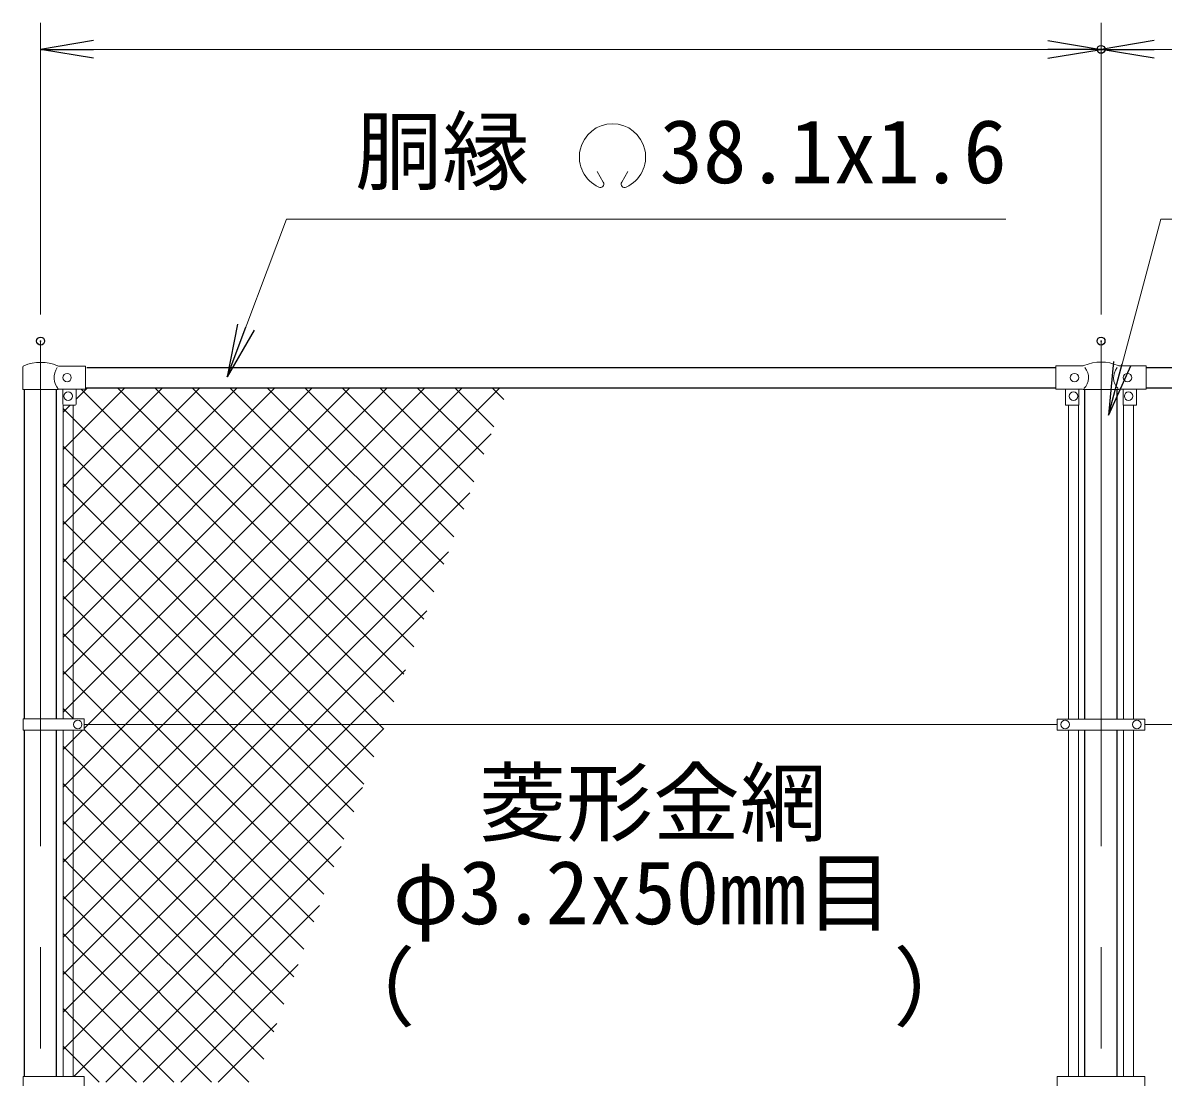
# Model space of a CAD drawing. Units: millimetres, scale not verified. Extents: x -10499 to 10501, y -7424 to 7426.
# Drawn here: x -7777 to -5626, y 3008 to 4996 of the extents above; entities that cross this region are included whole.
import ezdxf
from ezdxf.enums import TextEntityAlignment as Align

# ---------------------------------------------------------------- set-up
doc = ezdxf.new("R2010")
doc.units = ezdxf.units.MM
doc.header["$LTSCALE"] = 30
doc.header["$PDMODE"] = 32
doc.header["$PDSIZE"] = 15
doc.linetypes.add('USER1', pattern=[50.8, 31.75, -6.35, 6.35, -6.35])
for name, color, linetype, lineweight in [('0-1_D-STR1', 1, 'Continuous', 25), ('0-4_D-BMK', 2, 'USER1', 13), ('0-5_D-STR3', 3, 'Continuous', 13), ('0-6_D-STR-DIM', 7, 'Continuous', 13), ('0-C_D-STR-TXT', 7, 'Continuous', 13), ('0-D_D-STR2', 7, 'Continuous', 13)]:
    doc.layers.add(name, color=color, linetype=linetype, lineweight=lineweight)
doc.layers.add('0-7_0', color=7, linetype='Continuous')
doc.layers.add('0-8_Defpoints', color=8, linetype='Continuous')
doc.styles.add('ＭＳ ゴシック', font='')
doc.styles.get('ＭＳ ゴシック').set_extended_font_data('MS Gothic')

# ---------------------------------------------------------------- blocks, each defined once
blk = doc.blocks.new('_Open')
at = {"layer": '0-7_0'}
blk.add_line((-30, 5), (0, 0), dxfattribs=at)
blk.add_lwpolyline([(-30, -5), (0, 0), (-30, 0)], dxfattribs=at)

msp = doc.modelspace()

# ---------------------------------------------------------------- linework, layer by layer
at = {"layer": '0-1_D-STR1'}
for p, q in [((-7655.67, 4345.57), (-5828.17, 4345.57)), ((-5658.17, 4345.57), (-4743.17, 4345.57)), ((-7773.42, 3683.07), (-7773.42, 4304.37)), ((-7712.92, 3683.07), (-7712.92, 4304.37)), ((-7658.17, 4307.47), (-5828.17, 4307.47)), ((-5773.42, 3682.87), (-5773.42, 4304.07)), ((-5712.92, 3682.87), (-5712.92, 4304.07)), ((-5658.17, 4307.47), (-4743.17, 4307.47)), ((-7773.42, 3009.07), (-7773.42, 3662.07)), ((-7712.92, 3009.07), (-7712.92, 3662.07)), ((-5773.42, 3008.87), (-5773.42, 3662.27)), ((-5712.92, 3008.87), (-5712.92, 3662.27))]:
    msp.add_line(p, q, dxfattribs=at)
at = {"layer": '0-4_D-BMK'}
for p, q in [((-7743.17, 4395.57), (-7743.17, -4394.43)), ((-5743.17, 4395.57), (-5743.17, 3008.87))]:
    msp.add_line(p, q, dxfattribs=at)
at = {"layer": '0-5_D-STR3'}
for p, q in [((-7776.67, 4304.37), (-7776.67, 4346.45)), ((-7708.2, 4348.27), (-7658.17, 4348.27)), ((-7658.17, 4304.87), (-7658.17, 4348.27)), ((-5828.17, 4348.57), (-5778.95, 4348.57)), ((-5828.17, 4304.57), (-5828.17, 4348.57)), ((-5707.4, 4348.57), (-5658.17, 4348.57)), ((-5658.17, 4304.57), (-5658.17, 4348.57)), ((-7776.67, 4304.37), (-7709.67, 4304.37)), ((-7709.67, 4304.37), (-7708.17, 4304.87)), ((-7708.17, 4304.87), (-7658.17, 4304.87)), ((-7701.17, 4276.87), (-7701.17, 4304.87)), ((-7676.17, 4276.87), (-7676.17, 4304.87)), ((-5828.17, 4304.57), (-5777.97, 4304.57)), ((-5810.17, 4304.57), (-5810.17, 4275.57)), ((-5785.17, 4304.57), (-5785.17, 4275.57)), ((-5776.97, 4304.07), (-5777.97, 4304.57)), ((-5776.97, 4304.07), (-5709.37, 4304.07)), ((-5709.37, 4304.07), (-5708.37, 4304.57)), ((-5708.37, 4304.57), (-5658.17, 4304.57)), ((-5701.17, 4304.57), (-5701.17, 4275.57)), ((-5676.17, 4304.57), (-5676.17, 4275.57)), ((-7700.67, 3683.07), (-7700.67, 4275.54)), ((-7699.17, 4274.87), (-7678.17, 4274.87)), ((-7681.67, 3683.07), (-7681.67, 4274.87)), ((-5786.17, 4274.57), (-5809.17, 4274.57)), ((-5804.67, 4274.57), (-5804.67, 3682.87)), ((-5785.67, 4274.7), (-5785.67, 3682.87)), ((-5700.67, 4274.7), (-5700.67, 3682.87)), ((-5700.17, 4274.57), (-5677.17, 4274.57)), ((-5681.67, 4274.57), (-5681.67, 3682.87)), ((-7775.97, 3683.07), (-7775.97, 3662.07)), ((-7775.97, 3683.07), (-7661.17, 3683.07)), ((-7661.17, 3683.07), (-7661.17, 3662.07)), ((-5825.67, 3682.87), (-5660.67, 3682.87)), ((-5825.67, 3682.87), (-5825.67, 3662.27)), ((-5660.67, 3682.87), (-5660.67, 3662.27)), ((-7775.97, 3662.07), (-7661.17, 3662.07)), ((-7700.67, 3009.07), (-7700.67, 3662.07)), ((-7681.67, 3009.07), (-7681.67, 3662.07)), ((-5825.67, 3672.57), (-7661.17, 3672.57)), ((-5825.67, 3662.27), (-5660.67, 3662.27)), ((-5804.67, 3662.27), (-5804.67, 3008.87)), ((-5785.67, 3662.27), (-5785.67, 3008.87)), ((-5700.67, 3662.27), (-5700.67, 3008.87)), ((-5681.67, 3662.27), (-5681.67, 3008.87)), ((-4743.17, 3672.57), (-5660.67, 3672.57)), ((-7775.97, 3009.07), (-7775.97, 2988.07)), ((-7775.97, 3009.07), (-7661.17, 3009.07)), ((-7661.17, 3009.07), (-7661.17, 2988.07)), ((-5825.67, 3008.87), (-5660.67, 3008.87)), ((-5825.67, 3008.87), (-5825.67, 2988.27)), ((-5660.67, 3008.87), (-5660.67, 2988.27))]:
    msp.add_line(p, q, dxfattribs=at)
for centre in [(-7693.17, 4326.57), (-5793.17, 4326.57), (-5693.17, 4326.57), (-7691.17, 4291.57), (-5795.17, 4291.57), (-5691.17, 4291.57), (-7673.17, 3672.57), (-5810.67, 3672.57), (-5675.67, 3672.57)]:
    msp.add_circle(centre, 8, dxfattribs=at)
for centre, radius, start, end in [((-7773.67, 4346.45), 3, 116.57497, 180), ((-7743.22, 4272.53), 82.93, 67.08235, 112.54718), ((-7684.07, 4326.57), 33.56, 145.68676, 221.15827), ((-7708.2, 4354.27), 6, 242.98608, 270), ((-5778.95, 4356.57), 8, 270, 296.9114), ((-5795.56, 4326.57), 28.8, 314.1684, 41.01552), ((-5743.17, 4273.11), 82.82, 67.15338, 112.84662), ((-5690.79, 4326.57), 28.8, 138.98448, 225.8316), ((-5707.4, 4356.57), 8, 243.0886, 270), ((-7699.17, 4276.87), 2, 180, 270), ((-7678.17, 4276.87), 2, 270, 0), ((-5809.17, 4275.57), 1, 180, 270), ((-5786.17, 4275.57), 1, 270, 0), ((-5700.17, 4275.57), 1, 180, 270), ((-5677.17, 4275.57), 1, 270, 0)]:
    msp.add_arc(centre, radius, start, end, dxfattribs=at)
at = {"layer": '0-6_D-STR-DIM'}
for p, q in [((-7743.17, 4445.57), (-7743.17, 4995.57)), ((-5743.17, 4445.57), (-5743.17, 4995.57)), ((-5743.17, 4445.57), (-5743.17, 4995.57)), ((-7643.17, 4945.57), (-5843.17, 4945.57)), ((-5643.17, 4945.57), (-4843.17, 4945.57))]:
    msp.add_line(p, q, dxfattribs=at)
at = {"layer": '0-8_Defpoints'}
for p in [(-5743.17, 4945.57), (-7743.17, 4395.57), (-5743.17, 4395.57)]:
    msp.add_point(p, dxfattribs=at)
at = {"layer": '0-C_D-STR-TXT'}
for p, q in [((-6681.87, 4695.11), (-6693.39, 4715.06)), ((-6647.19, 4695.11), (-6635.68, 4715.06))]:
    msp.add_line(p, q, dxfattribs=at)
for points in [[(-5922.41, 4625.69), (-7279.63, 4625.69), (-7390.38, 4330.04)], [(-4293.94, 4625.69), (-5630.64, 4625.69), (-5728.56, 4257.73)]]:
    msp.add_lwpolyline(points, dxfattribs=at)
for centre, radius, start, end in [((-6664.53, 4742.79), 62.51, 294.32478, 245.67522), ((-6687.57, 4691.66), 6.58, 245.67522, 30), ((-6641.49, 4691.66), 6.58, 150, 294.32478)]:
    msp.add_arc(centre, radius, start, end, dxfattribs=at)
at = {"layer": '0-D_D-STR2'}
for p, q in [((-7681.67, 4210.01), (-7584.22, 4307.47)), ((-7681.67, 4139.3), (-7513.51, 4307.47)), ((-7681.67, 4068.59), (-7442.8, 4307.47)), ((-7681.67, 3997.88), (-7372.09, 4307.47)), ((-7681.67, 3927.17), (-7301.38, 4307.47)), ((-7681.67, 3856.46), (-7230.67, 4307.47)), ((-7681.67, 3785.75), (-7159.96, 4307.47)), ((-7681.67, 3715.04), (-7089.25, 4307.47)), ((-7676.17, 4286.23), (-7654.93, 4307.47)), ((-7077.05, 3715.44), (-7666.48, 4304.87)), ((-7058.19, 3767.28), (-7598.37, 4307.47)), ((-7582.73, 3672.57), (-6947.83, 4307.47)), ((-7039.32, 3819.12), (-7527.66, 4307.47)), ((-7512.02, 3672.57), (-6877.12, 4307.47)), ((-7020.45, 3870.97), (-7456.95, 4307.47)), ((-7001.58, 3922.81), (-7386.24, 4307.47)), ((-6982.71, 3974.65), (-7315.53, 4307.47)), ((-6963.84, 4026.49), (-7244.82, 4307.47)), ((-6944.97, 4078.33), (-7174.11, 4307.47)), ((-6926.1, 4130.17), (-7103.4, 4307.47)), ((-6907.23, 4182.02), (-7032.68, 4307.47)), ((-6888.37, 4233.86), (-6961.97, 4307.47)), ((-6869.5, 4285.7), (-6891.26, 4307.47)), ((-7700.67, 4261.73), (-7687.53, 4274.87)), ((-7681.67, 4249.35), (-7700.67, 4268.35)), ((-7104.89, 3672.57), (-7681.67, 4249.35)), ((-7441.31, 3672.57), (-6893.15, 4220.73)), ((-7700.67, 4191.01), (-7681.67, 4210.01)), ((-7681.67, 4178.64), (-7700.67, 4197.64)), ((-7175.6, 3672.57), (-7681.67, 4178.64)), ((-7700.67, 4120.3), (-7681.67, 4139.3)), ((-7681.67, 4107.93), (-7700.67, 4126.93)), ((-7370.59, 3672.57), (-6933.61, 4109.55)), ((-7246.31, 3672.57), (-7681.67, 4107.93)), ((-7700.67, 4049.59), (-7681.67, 4068.59)), ((-7681.67, 4037.22), (-7700.67, 4056.22)), ((-7317.02, 3672.57), (-7681.67, 4037.22)), ((-7700.67, 3978.88), (-7681.67, 3997.88)), ((-7681.67, 3966.51), (-7700.67, 3985.51)), ((-7299.88, 3672.57), (-6974.07, 3998.38)), ((-7387.73, 3672.57), (-7681.67, 3966.51)), ((-7700.67, 3908.17), (-7681.67, 3927.17)), ((-7681.67, 3895.8), (-7700.67, 3914.8)), ((-7458.44, 3672.57), (-7681.67, 3895.8)), ((-7229.17, 3672.57), (-7014.54, 3887.2)), ((-7700.67, 3837.46), (-7681.67, 3856.46)), ((-7681.67, 3825.09), (-7700.67, 3844.09)), ((-7529.16, 3672.57), (-7681.67, 3825.09)), ((-7700.67, 3766.75), (-7681.67, 3785.75)), ((-7681.67, 3754.37), (-7700.67, 3773.37)), ((-7158.46, 3672.57), (-7055, 3776.03)), ((-7599.87, 3672.57), (-7681.67, 3754.37)), ((-7700.67, 3696.04), (-7681.67, 3715.04)), ((-7681.67, 3573.62), (-7582.73, 3672.57)), ((-7681.67, 3502.91), (-7512.02, 3672.57)), ((-7681.67, 3432.2), (-7441.31, 3672.57)), ((-7681.67, 3361.49), (-7370.59, 3672.57)), ((-7681.67, 3290.78), (-7299.88, 3672.57)), ((-7681.67, 3220.07), (-7229.17, 3672.57)), ((-7681.67, 3149.35), (-7158.46, 3672.57)), ((-7246.87, 3248.86), (-7661.17, 3663.16)), ((-7228.01, 3300.71), (-7599.87, 3672.57)), ((-7209.14, 3352.55), (-7529.16, 3672.57)), ((-7190.27, 3404.39), (-7458.44, 3672.57)), ((-7171.4, 3456.23), (-7387.73, 3672.57)), ((-7152.53, 3508.07), (-7317.02, 3672.57)), ((-7133.66, 3559.91), (-7246.31, 3672.57)), ((-7114.79, 3611.76), (-7175.6, 3672.57)), ((-7095.92, 3663.6), (-7104.89, 3672.57)), ((-7681.67, 3612.95), (-7700.67, 3631.95)), ((-7265.74, 3197.02), (-7681.67, 3612.95)), ((-7700.67, 3554.62), (-7681.67, 3573.62)), ((-7681.67, 3542.24), (-7700.67, 3561.24)), ((-7680.54, 3009.07), (-7135.93, 3553.68)), ((-7284.61, 3145.18), (-7681.67, 3542.24)), ((-7700.67, 3483.91), (-7681.67, 3502.91)), ((-7681.67, 3471.53), (-7700.67, 3490.53)), ((-7303.48, 3093.34), (-7681.67, 3471.53)), ((-7620.33, 2998.57), (-7176.4, 3442.5)), ((-7700.67, 3413.2), (-7681.67, 3432.2)), ((-7681.67, 3400.82), (-7700.67, 3419.82)), ((-7322.35, 3041.5), (-7681.67, 3400.82)), ((-7700.67, 3342.49), (-7681.67, 3361.49)), ((-7681.67, 3330.11), (-7700.67, 3349.11)), ((-7350.13, 2998.57), (-7681.67, 3330.11)), ((-7549.62, 2998.57), (-7216.86, 3331.33)), ((-7700.67, 3271.78), (-7681.67, 3290.78)), ((-7681.67, 3259.4), (-7700.67, 3278.4)), ((-7420.84, 2998.57), (-7681.67, 3259.4)), ((-7700.67, 3201.07), (-7681.67, 3220.07)), ((-7681.67, 3188.69), (-7700.67, 3207.69)), ((-7478.91, 2998.57), (-7257.32, 3220.15)), ((-7491.55, 2998.57), (-7681.67, 3188.69)), ((-7700.67, 3130.35), (-7681.67, 3149.35)), ((-7681.67, 3117.98), (-7700.67, 3136.98)), ((-7562.26, 2998.57), (-7681.67, 3117.98)), ((-7408.2, 2998.57), (-7297.79, 3108.98)), ((-7681.67, 3047.27), (-7700.67, 3066.27)), ((-7632.97, 2998.57), (-7681.67, 3047.27))]:
    msp.add_line(p, q, dxfattribs=at)
for points in [[(-7661.17, 3664.83), (-7653.44, 3672.57), (-7018.54, 4307.47)], [(-7681.08, 3683.07), (-7681.67, 3683.66), (-7700.67, 3702.66)], [(-7700.67, 3059.64), (-7681.67, 3078.64), (-7095.47, 3664.85)], [(-7700.67, 3625.33), (-7681.67, 3644.33), (-7663.94, 3662.07)]]:
    msp.add_lwpolyline(points, dxfattribs=at)

# ---------------------------------------------------------------- block references
at = {"layer": '0-6_D-STR-DIM', "xscale": 3.333333, "yscale": 3.333333, "rotation": 180}
for p in [(-7743.17, 4945.57), (-5743.17, 4945.57)]:
    msp.add_blockref('_Open', p, dxfattribs=at)
at = {"layer": '0-6_D-STR-DIM', "xscale": 3.333333, "yscale": 3.333333}
msp.add_blockref('_Open', (-5743.17, 4945.57), dxfattribs=at)
at = {"layer": '0-C_D-STR-TXT', "xscale": 3.333333, "yscale": 3.333333}
for p, rotation in [((-7391.08, 4328.17), 249.46512), ((-5729.07, 4255.8), 255.0989)]:
    msp.add_blockref('_Open', p, dxfattribs=dict(at, rotation=rotation))

# ---------------------------------------------------------------- texts
at = {"layer": '0-C_D-STR-TXT', "style": 'ＭＳ ゴシック'}
for s, p in [('胴縁 \u300038.1x1.6', (-7149.78, 4657.16)), ('菱形金網', (-6916.33, 3429.06)), ('φ3.2x50mm目', (-7078.77, 3260.09)), ('（\u3000\u3000   \u3000\u3000）', (-7200.6, 3080.96))]:
    msp.add_text(s, height=120.3, dxfattribs=at).set_placement(p, align=Align.BOTTOM_LEFT)

doc.saveas('drawing.dxf')
